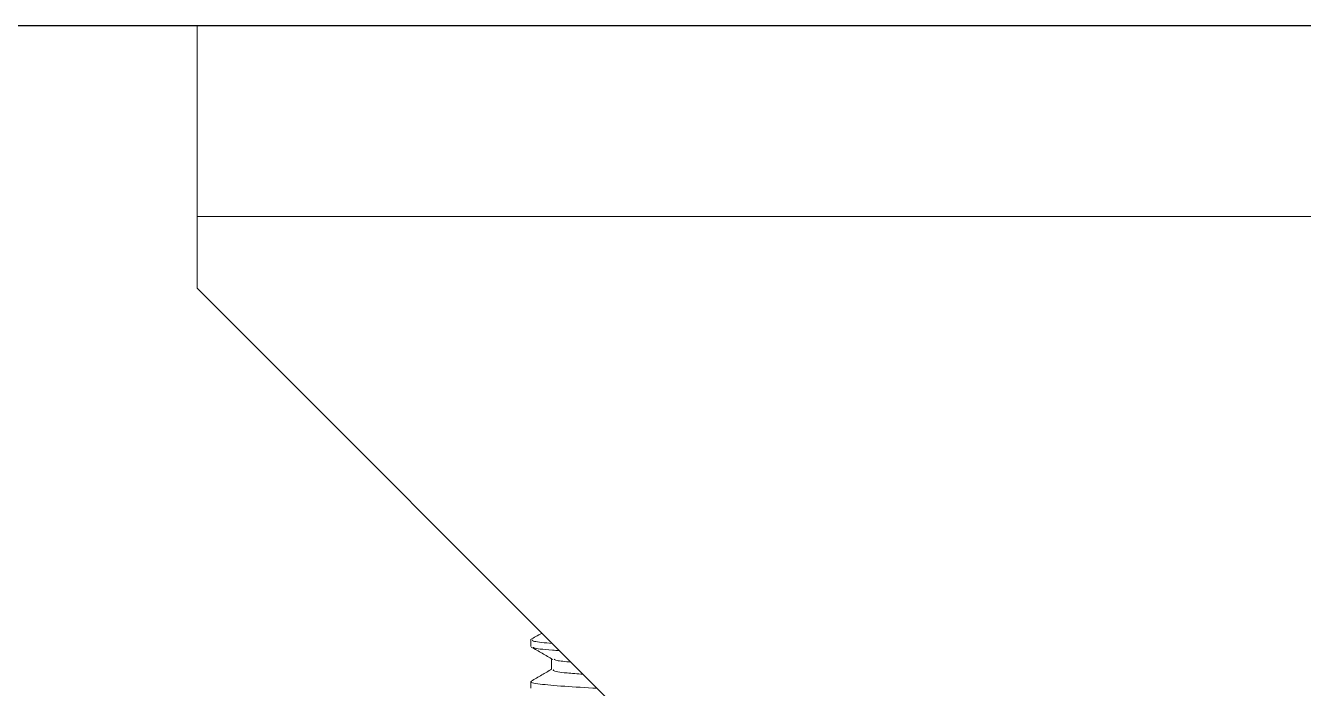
# Model space of a CAD drawing. Extents: x -976302 to -776254, y 5665 to 231437.
# Drawn here: x -805371.6 to -805102.2, y 81861.2 to 82000.9 of the extents above; entities that cross this region are included whole.
import ezdxf

# ---------------------------------------------------------------- set-up
doc = ezdxf.new("R2010")
doc.units = 0
doc.header["$LTSCALE"] = 1000
doc.header["$MEASUREMENT"] = 0

# ---------------------------------------------------------------- blocks, each defined once
blk = doc.blocks.new('a2-3d-02')
at = {"color": 7, "linetype": 'Continuous', "lineweight": 15}
for p, q in [((-25152.04, -16278.142), (-25152.04, -16270.2)), ((-25152.04, -16278.142), (-25152.04, -16276.157)), ((-25082.548, -16278.142), (-25152.04, -16278.142)), ((-25152.04, -16281.121), (-25152.04, -16278.142)), ((-25107.969, -16325.191), (-25152.04, -16281.121)), ((-25138.165, -16295.738), (-25138.165, -16296.014)), ((-25137.296, -16296.528), (-25137.296, -16296.974)), ((-25138.165, -16297.474), (-25138.165, -16297.753))]:
    blk.add_line(p, q, dxfattribs=at)
for points, knots in [([(-25137.702, -16295.458), (-25137.709, -16295.463), (-25137.866, -16295.554), (-25138.022, -16295.644), (-25138.171, -16295.731)], [0, 0, 0, 0, 0.047511, 1, 1, 1, 1]), ([(-25138.142, -16296.037), (-25137.993, -16296.124), (-25137.695, -16296.296), (-25137.397, -16296.469), (-25137.248, -16296.556)], [0, 0, 0, 0, 0.500113, 1, 1, 1, 1]), ([(-25138.092, -16295.738), (-25138.095, -16295.76), (-25138.101, -16295.812), (-25137.573, -16295.863), (-25137.268, -16295.892)], [0, 0, 0, 0, 0.42218, 1, 1, 1, 1]), ([(-25136.973, -16296.187), (-25137.071, -16296.18), (-25137.624, -16296.142), (-25138.031, -16296.095), (-25138.049, -16296.054), (-25138.054, -16296.044)], [0, 0, 0, 0, 0.13967, 0.788542, 1, 1, 1, 1]), ([(-25136.493, -16296.667), (-25136.725, -16296.644), (-25137.121, -16296.603), (-25137.167, -16296.565), (-25137.187, -16296.549)], [0, 0, 0, 0, 0.585641, 1, 1, 1, 1]), ([(-25137.296, -16296.96), (-25137.432, -16297.039), (-25137.717, -16297.204), (-25138.003, -16297.37), (-25138.151, -16297.456)], [0, 0, 0, 0, 0.477711, 1, 1, 1, 1]), ([(-25137.224, -16296.974), (-25137.237, -16296.989), (-25137.275, -16297.036), (-25136.841, -16297.105), (-25136.225, -16297.154), (-25135.988, -16297.173)], [0, 0, 0, 0, 0.234721, 0.70518, 1, 1, 1, 1]), ([(-25138.139, -16297.474), (-25138.148, -16297.477), (-25138.258, -16297.509), (-25137.827, -16297.583), (-25136.913, -16297.664), (-25135.886, -16297.725), (-25135.407, -16297.754)], [0, 0, 0, 0, 0.02766, 0.365535, 0.703526, 1, 1, 1, 1])]:
    blk.add_open_spline(points, degree=3, knots=knots, dxfattribs=at)

msp = doc.modelspace()

# ---------------------------------------------------------------- linework, layer by layer
msp.add_line((-805641.02, 82000.89), (-795577.25, 82000.89))
msp.add_line((-805641.02, 82000.89), (-795577.25, 82000.89))

# ---------------------------------------------------------------- block references
at = {"xscale": 5.068799998611212, "yscale": 5.068799998611212, "zscale": 5.068799998611212}
msp.add_blockref('a2-3d-02', (-677844.75, 164471.28), dxfattribs=at)
msp.add_blockref('a2-3d-02', (-677844.75, 164471.28), dxfattribs=at)

doc.saveas('drawing.dxf')
